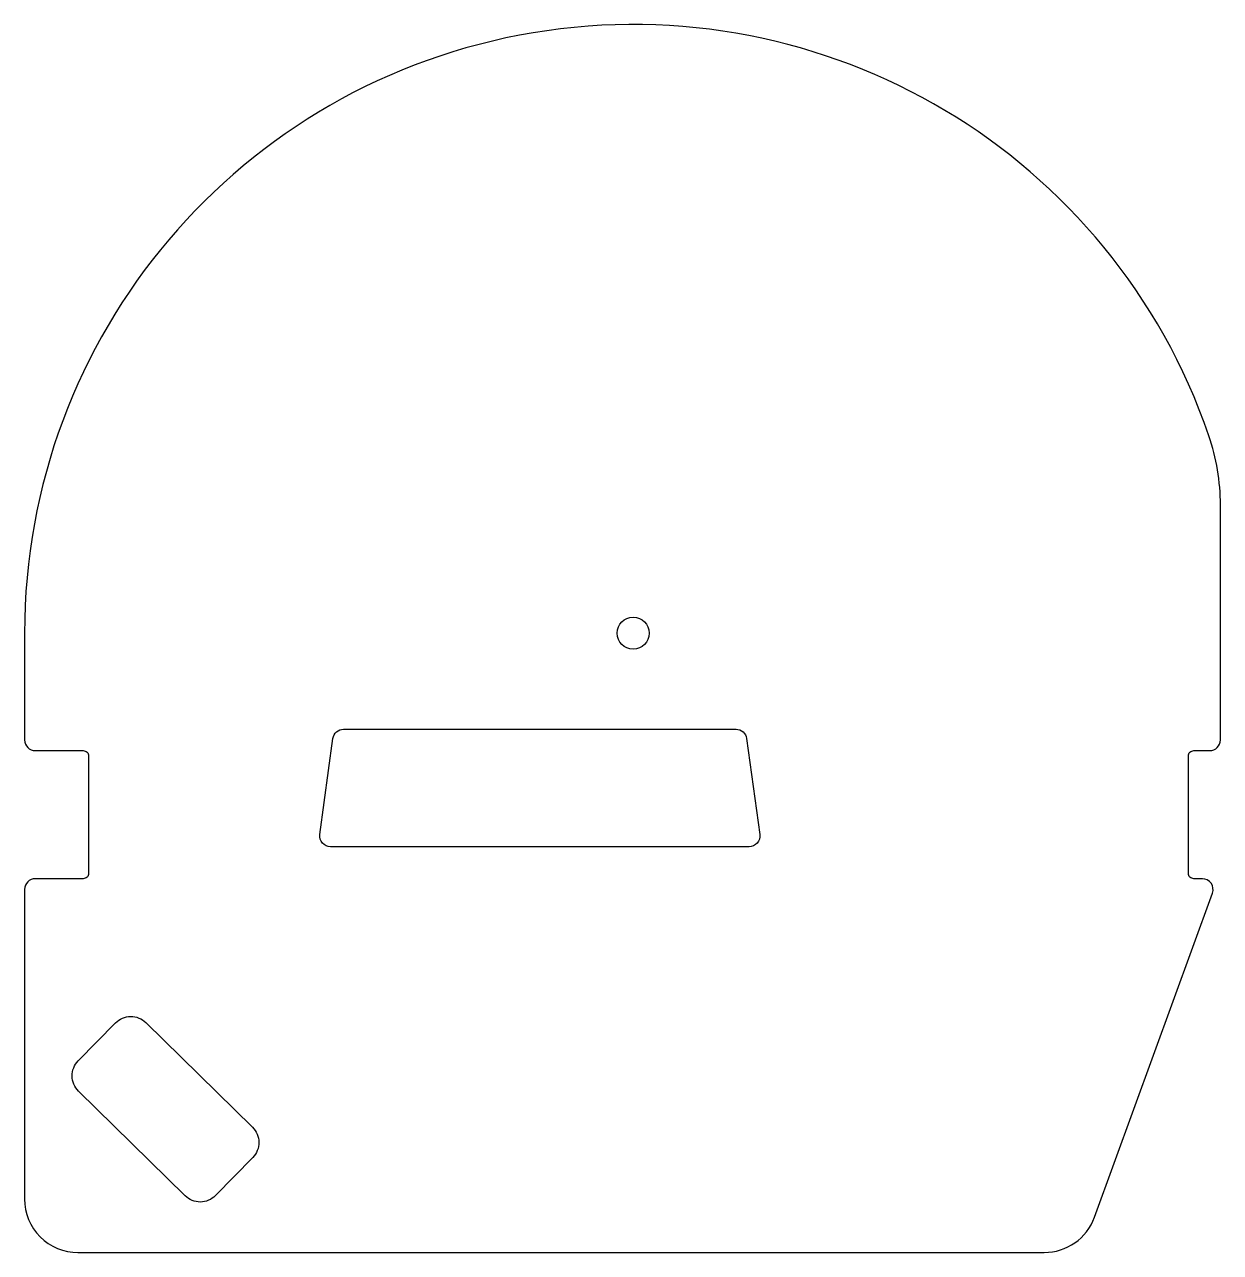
# Model space of a CAD drawing. Header units: millimetres. Extents: x -57 to 55, y -58 to 57.
import ezdxf

# ---------------------------------------------------------------- set-up
doc = ezdxf.new("R2010")
doc.units = ezdxf.units.MM

msp = doc.modelspace()

# ---------------------------------------------------------------- linework, layer by layer
for points in [[(-57, -53, 0.414214), (-52, -58), (38.5, -58, 0.315299), (43.2, -54.71), (54.25, -24.34, 0.520567), (53.31, -23), (52.5, -23, -0.414214), (52, -22.5), (52, -11.5, -0.414214), (52.5, -11), (54, -11, 0.414214), (55, -10), (55, 12, 0.082763), (53.92, 18.49, 0.847127), (-57, 0), (-57, -10, 0.414214), (-56, -11), (-51.5, -11, -0.414214), (-51, -11.5), (-51, -22.5, -0.414214), (-51.5, -23), (-56, -23, 0.414214), (-57, -24)], [(-27.13, -9), (9.63, -9, -0.375053), (10.62, -9.86), (11.85, -18.86, -0.454489), (10.85, -20), (-28.35, -20, -0.454489), (-29.35, -18.86), (-28.12, -9.86, -0.375053)], [(-35.63, -49.11), (-39.13, -52.68, -0.414214), (-41.96, -52.7), (-51.95, -42.89, -0.414214), (-51.97, -40.06), (-48.47, -36.5, -0.414214), (-45.64, -36.47), (-35.65, -46.28, -0.414214)]]:
    msp.add_lwpolyline(points, format="xyb", close=True)
msp.add_circle((0, 0), 1.5)

doc.saveas('drawing.dxf')
